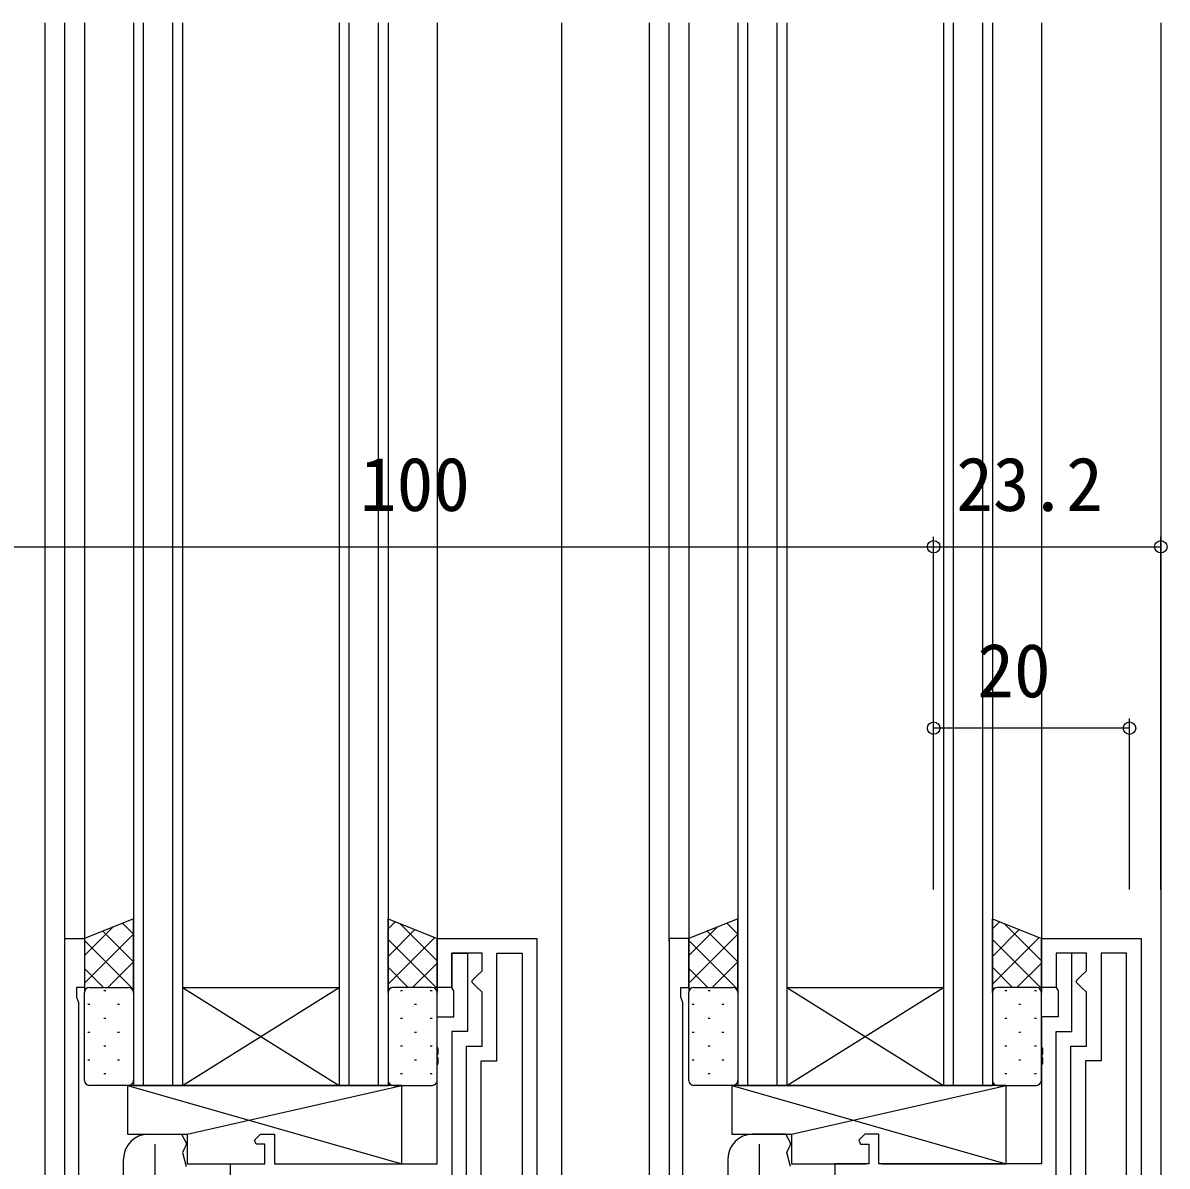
# Model space of a CAD drawing. Units: millimetres, scale not verified. Extents: x -437 to 438, y -344 to 341.
# Drawn here: x -355.2 to -238.4, y -144.4 to -27.7 of the extents above; entities that cross this region are included whole.
import ezdxf
from ezdxf.enums import TextEntityAlignment as Align

# ---------------------------------------------------------------- set-up
doc = ezdxf.new("R2010")
doc.units = ezdxf.units.MM
doc.header["$LTSCALE"] = 2
for name, color, linetype in [('0-2_YKK_11', 7, 'Continuous'), ('0-3_YKK_12', 2, 'Continuous'), ('0-4_YKK_13', 4, 'Continuous'), ('0-5_YKK_D', 6, 'Continuous')]:
    doc.layers.add(name, color=color, linetype=linetype)
doc.styles.add('ＭＳ ゴシック', font='')
doc.styles.get('ＭＳ ゴシック').set_extended_font_data('MS Gothic')

msp = doc.modelspace()

# ---------------------------------------------------------------- linework, layer by layer
at = {"layer": '0-2_YKK_11'}
for p, q in [((-341.714, -142.2), (-341.714, -147.2)), ((-280.014, -142.2), (-280.014, -147.2))]:
    msp.add_line(p, q, dxfattribs=at)
for points in [[(-331.014, -214.2), (-331.014, -205.2), (-333.014, -205.2), (-333.014, -207.2), (-334.014, -207.2), (-334.014, -205.2), (-338.714, -205.2), (-339.214, -205.7), (-344.214, -205.7), (-344.714, -205.2), (-349.914, -205.2), (-349.914, -215.2), (-350.914, -215.2), (-350.914, -121.2), (-348.914, -121.2), (-348.914, -126.2), (-349.714, -126.2), (-349.714, -127.2), (-349.514, -127.749), (-349.514, -145.5), (-344.914, -145.5), (-344.914, -143.7)], [(-302.714, -121.2), (-302.714, -181.7), (-308.914, -181.7), (-308.914, -190.6), (-311.414, -190.6), (-311.414, -189.6), (-310.914, -189.1), (-310.414, -188.6), (-310.414, -187.6), (-319.614, -187.6)], [(-309.914, -152.7), (-309.914, -132.2), (-308.314, -132.2), (-308.314, -126.7), (-308.814, -126.2), (-309.314, -125.7), (-309.314, -125.5), (-308.814, -125), (-308.314, -124.5), (-308.314, -122.7), (-311.414, -122.7), (-311.414, -126.2), (-312.914, -126.2), (-312.914, -121.2), (-302.714, -121.2)], [(-287.814, -145.5), (-287.814, -127.749), (-288.014, -127.2), (-288.014, -126.2), (-287.214, -126.2), (-287.214, -121.2), (-289.214, -121.2), (-289.214, -183.2)], [(-241.014, -121.2), (-241.014, -151.2), (-263.814, -165.2), (-263.814, -171.2), (-268.814, -171.2), (-268.814, -177.1), (-270.914, -177.1), (-270.914, -175.6), (-270.314, -175.6), (-270.314, -171.7)], [(-248.214, -147.2), (-248.214, -132.2), (-246.614, -132.2), (-246.614, -126.7), (-247.114, -126.2), (-247.614, -125.7), (-247.614, -125.5), (-247.114, -125), (-246.614, -124.5), (-246.614, -122.7), (-249.714, -122.7), (-249.714, -126.2), (-251.214, -126.2), (-251.214, -121.2), (-241.014, -121.2)], [(-334.014, -145.5), (-334.014, -144.2), (-330.514, -144.2), (-330.514, -142.2), (-331.39, -142.2), (-331.55, -141.812), (-330.938, -141.2), (-329.514, -141.2), (-329.514, -144.2), (-312.914, -144.2), (-312.914, -134.158), (-312.794, -133.975), (-312.794, -133.425), (-312.914, -133.242), (-312.914, -133.158), (-312.794, -132.975), (-312.794, -132.425), (-312.914, -132.242), (-312.914, -129.2), (-311.214, -129.2), (-311.214, -126.546), (-311.414, -126.2), (-311.414, -122.7), (-309.814, -122.7), (-309.814, -130.7), (-311.414, -130.7), (-311.414, -151.8)], [(-249.714, -145.7), (-249.714, -130.7), (-248.114, -130.7), (-248.114, -122.7), (-249.714, -122.7), (-249.714, -126.2), (-249.514, -126.546), (-249.514, -129.2), (-251.214, -129.2), (-251.214, -132.242), (-251.094, -132.425), (-251.094, -132.975), (-251.214, -133.158), (-251.214, -133.242), (-251.094, -133.425), (-251.094, -133.975), (-251.214, -134.158), (-251.214, -144.2), (-267.814, -144.2), (-267.814, -141.2), (-269.238, -141.2), (-269.85, -141.812), (-269.69, -142.2), (-268.814, -142.2), (-268.814, -144.2), (-272.314, -144.2), (-272.314, -145.5)], [(-342.414, -141.2), (-339.014, -141.2), (-338.514, -142.066), (-338.514, -142.262), (-338.714, -142.608), (-338.899, -143.061), (-338.514, -144.5)], [(-276.814, -144.5), (-277.2, -143.058), (-277.014, -142.608), (-276.814, -142.262), (-276.814, -142.066), (-277.314, -141.2), (-280.714, -141.2)], [(-283.214, -143.7), (-283.214, -145.5)]]:
    msp.add_lwpolyline(points, dxfattribs=at)
for points in [[(-304.214, -122.7), (-304.214, -153), (-308.414, -153), (-308.414, -133.7), (-306.814, -133.7), (-306.814, -122.7)], [(-242.514, -147.5), (-242.514, -122.7), (-245.114, -122.7), (-245.114, -133.7), (-246.714, -133.7), (-246.714, -147.5)]]:
    msp.add_lwpolyline(points, close=True, dxfattribs=at)
for centre in [(-342.414, -143.7), (-280.714, -143.7)]:
    msp.add_arc(centre, 2.5, 90.00001, 179.99999, dxfattribs=at)
at = {"layer": '0-3_YKK_12'}
for p, q in [((-352.914, -215.2), (-352.914, -27.701)), ((-350.914, -121.4), (-350.914, -27.701)), ((-348.914, -27.701), (-348.914, -121.69)), ((-343.914, -27.701), (-343.914, -136.203)), ((-342.914, -27.701), (-342.914, -136.203)), ((-339.914, -27.701), (-339.914, -136.203)), ((-338.914, -27.701), (-338.914, -136.203)), ((-322.914, -27.701), (-322.914, -136.203)), ((-321.914, -27.701), (-321.914, -136.203)), ((-318.914, -27.701), (-318.914, -136.203)), ((-317.914, -27.701), (-317.914, -136.203)), ((-312.914, -27.701), (-312.914, -121.2)), ((-300.214, -27.701), (-300.214, -181.7)), ((-291.214, -183.199), (-291.214, -27.701)), ((-289.214, -121.5), (-289.214, -27.701)), ((-287.214, -27.701), (-287.214, -121.69)), ((-282.214, -27.701), (-282.214, -136.203)), ((-281.214, -27.701), (-281.214, -136.203)), ((-278.214, -27.701), (-278.214, -136.203)), ((-277.214, -27.701), (-277.214, -136.203)), ((-261.214, -27.701), (-261.214, -136.203)), ((-260.214, -27.701), (-260.214, -136.203)), ((-257.214, -27.701), (-257.214, -136.203)), ((-256.214, -27.701), (-256.214, -136.203)), ((-251.214, -27.701), (-251.214, -121.2)), ((-239.014, -27.701), (-239.014, -145.9)), ((-338.914, -126.203), (-322.914, -126.203)), ((-338.914, -126.203), (-322.914, -136.203)), ((-338.914, -136.203), (-322.914, -126.203)), ((-277.214, -126.203), (-261.214, -126.203)), ((-277.214, -126.203), (-261.214, -136.203)), ((-277.214, -136.203), (-261.214, -126.203)), ((-343.914, -136.203), (-317.914, -136.203)), ((-282.214, -136.203), (-256.214, -136.203))]:
    msp.add_line(p, q, dxfattribs=at)
at = {"layer": '0-4_YKK_13'}
for p, q in [((-348.914, -122.938), (-346.022, -120.046)), ((-343.914, -120.766), (-345.031, -119.65)), ((-317.914, -120.222), (-317.186, -119.494)), ((-317.914, -123.051), (-315.166, -120.302)), ((-312.914, -123.482), (-316.713, -119.683)), ((-287.214, -122.938), (-284.322, -120.046)), ((-282.214, -120.766), (-283.331, -119.65)), ((-256.214, -120.222), (-255.486, -119.494)), ((-256.214, -123.051), (-253.466, -120.302)), ((-251.214, -123.482), (-255.013, -119.683)), ((-348.914, -125.766), (-343.914, -120.766)), ((-348.914, -121.203), (-348.914, -126.703)), ((-343.914, -126.423), (-348.914, -121.423)), ((-343.914, -123.595), (-347.051, -120.458)), ((-317.914, -125.879), (-313.145, -121.11)), ((-312.914, -126.311), (-317.914, -121.311)), ((-312.914, -121.203), (-312.914, -126.703)), ((-287.214, -125.766), (-282.214, -120.766)), ((-287.214, -121.203), (-287.214, -126.703)), ((-282.214, -126.423), (-287.214, -121.423)), ((-282.214, -123.595), (-285.351, -120.458)), ((-256.214, -125.879), (-251.445, -121.11)), ((-251.214, -126.311), (-256.214, -121.311)), ((-251.214, -121.203), (-251.214, -126.703)), ((-346.522, -126.203), (-343.914, -123.595)), ((-315.409, -126.203), (-312.914, -123.708)), ((-284.822, -126.203), (-282.214, -123.595)), ((-253.709, -126.203), (-251.214, -123.708)), ((-346.963, -126.203), (-348.914, -124.252)), ((-315.85, -126.203), (-317.914, -124.139)), ((-285.263, -126.203), (-287.214, -124.252)), ((-254.15, -126.203), (-256.214, -124.139)), ((-348.914, -135.703), (-348.914, -126.703)), ((-348.414, -126.203), (-344.414, -126.203)), ((-346.944, -126.513), (-346.744, -126.513)), ((-343.968, -126.477), (-343.914, -126.423)), ((-343.914, -126.703), (-343.914, -135.703)), ((-317.914, -126.703), (-317.914, -135.703)), ((-313.414, -126.203), (-317.414, -126.203)), ((-316.644, -126.513), (-316.444, -126.513)), ((-313.614, -126.513), (-313.414, -126.513)), ((-312.936, -126.558), (-312.914, -126.536)), ((-312.914, -135.703), (-312.914, -126.703)), ((-287.214, -135.703), (-287.214, -126.703)), ((-286.714, -126.203), (-282.714, -126.203)), ((-285.244, -126.513), (-285.044, -126.513)), ((-282.268, -126.477), (-282.214, -126.423)), ((-282.214, -126.703), (-282.214, -135.703)), ((-256.214, -126.703), (-256.214, -135.703)), ((-251.714, -126.203), (-255.714, -126.203)), ((-254.944, -126.513), (-254.744, -126.513)), ((-251.914, -126.513), (-251.714, -126.513)), ((-251.236, -126.558), (-251.214, -126.536)), ((-251.214, -135.703), (-251.214, -126.703)), ((-348.559, -127.928), (-348.359, -127.928)), ((-345.529, -127.928), (-345.329, -127.928)), ((-315.229, -127.928), (-315.029, -127.928)), ((-286.859, -127.928), (-286.659, -127.928)), ((-283.829, -127.928), (-283.629, -127.928)), ((-253.529, -127.928), (-253.329, -127.928)), ((-346.944, -129.343), (-346.744, -129.343)), ((-316.644, -129.343), (-316.444, -129.343)), ((-313.614, -129.343), (-313.414, -129.343)), ((-285.244, -129.343), (-285.044, -129.343)), ((-254.944, -129.343), (-254.744, -129.343)), ((-251.914, -129.343), (-251.714, -129.343)), ((-348.559, -130.758), (-348.359, -130.758)), ((-345.529, -130.758), (-345.329, -130.758)), ((-315.229, -130.758), (-315.029, -130.758)), ((-286.859, -130.758), (-286.659, -130.758)), ((-283.829, -130.758), (-283.629, -130.758)), ((-253.529, -130.758), (-253.329, -130.758)), ((-346.944, -132.173), (-346.744, -132.173)), ((-316.644, -132.173), (-316.444, -132.173)), ((-313.614, -132.173), (-313.414, -132.173)), ((-285.244, -132.173), (-285.044, -132.173)), ((-254.944, -132.173), (-254.744, -132.173)), ((-251.914, -132.173), (-251.714, -132.173)), ((-348.559, -133.588), (-348.359, -133.588)), ((-345.529, -133.588), (-345.329, -133.588)), ((-315.229, -133.588), (-315.029, -133.588)), ((-286.859, -133.588), (-286.659, -133.588)), ((-283.829, -133.588), (-283.629, -133.588)), ((-253.529, -133.588), (-253.329, -133.588)), ((-346.944, -135.003), (-346.744, -135.003)), ((-316.644, -135.003), (-316.444, -135.003)), ((-313.614, -135.003), (-313.414, -135.003)), ((-285.244, -135.003), (-285.044, -135.003)), ((-254.944, -135.003), (-254.744, -135.003)), ((-251.914, -135.003), (-251.714, -135.003)), ((-344.414, -136.203), (-348.414, -136.203)), ((-344.514, -136.2), (-316.514, -144.2)), ((-338.414, -141.2), (-316.514, -136.2)), ((-317.414, -136.203), (-313.414, -136.203)), ((-282.714, -136.203), (-286.714, -136.203)), ((-282.814, -136.2), (-254.814, -144.2)), ((-276.714, -141.2), (-254.814, -136.2)), ((-255.714, -136.203), (-251.714, -136.203))]:
    msp.add_line(p, q, dxfattribs=at)
for points in [[(-343.914, -126.703), (-343.914, -119.203), (-348.914, -121.203)], [(-317.914, -126.703), (-317.914, -119.203), (-312.914, -121.203)], [(-282.214, -126.703), (-282.214, -119.203), (-287.214, -121.203)], [(-256.214, -126.703), (-256.214, -119.203), (-251.214, -121.203)], [(-329.217, -144.2), (-316.514, -144.2), (-316.514, -136.2), (-344.514, -136.2), (-344.514, -141.2), (-338.414, -141.2), (-338.414, -144.2), (-330.811, -144.2)], [(-267.517, -144.2), (-254.814, -144.2), (-254.814, -136.2), (-282.814, -136.2), (-282.814, -141.2), (-276.714, -141.2), (-276.714, -144.2), (-269.111, -144.2)]]:
    msp.add_lwpolyline(points, dxfattribs=at)
for centre, start, end in [((-348.414, -126.703), 90, 180), ((-344.414, -126.703), 0, 90), ((-317.414, -126.703), 90, 180), ((-313.414, -126.703), 0, 90), ((-286.714, -126.703), 90, 180), ((-282.714, -126.703), 0, 90), ((-255.714, -126.703), 90, 180), ((-251.714, -126.703), 0, 90), ((-348.414, -135.703), 180, 270), ((-344.414, -135.703), 270, 0), ((-317.414, -135.703), 180, 270), ((-313.414, -135.703), 270, 0), ((-286.714, -135.703), 180, 270), ((-282.714, -135.703), 270, 0), ((-255.714, -135.703), 180, 270), ((-251.714, -135.703), 270, 0)]:
    msp.add_arc(centre, 0.5, start, end, dxfattribs=at)
at = {"layer": '0-5_YKK_D'}
for p, q in [((-262.214, -116.2), (-262.214, -80.2)), ((-262.214, -116.2), (-262.214, -80.2)), ((-239.014, -116.2), (-239.014, -80.2)), ((-362.214, -81.2), (-262.214, -81.2)), ((-262.214, -81.2), (-239.014, -81.2)), ((-262.214, -108.963), (-262.214, -98.725)), ((-242.212, -116.197), (-242.212, -98.725)), ((-242.212, -99.725), (-262.214, -99.725))]:
    msp.add_line(p, q, dxfattribs=at)
for centre in [(-262.214, -81.2), (-262.214, -81.2), (-239.014, -81.2), (-262.214, -99.725), (-242.212, -99.725)]:
    msp.add_circle(centre, 0.637, dxfattribs=at)

# ---------------------------------------------------------------- texts
at = {"layer": '0-5_YKK_D', "style": 'ＭＳ ゴシック'}
for s, p in [('100', (-320.779, -79.2)), ('23.2', (-259.904, -79.2)), ('20', (-257.753, -98.225))]:
    msp.add_text(s, height=5.499, dxfattribs=at).set_placement(p, align=Align.BOTTOM_LEFT)

doc.saveas('drawing.dxf')
